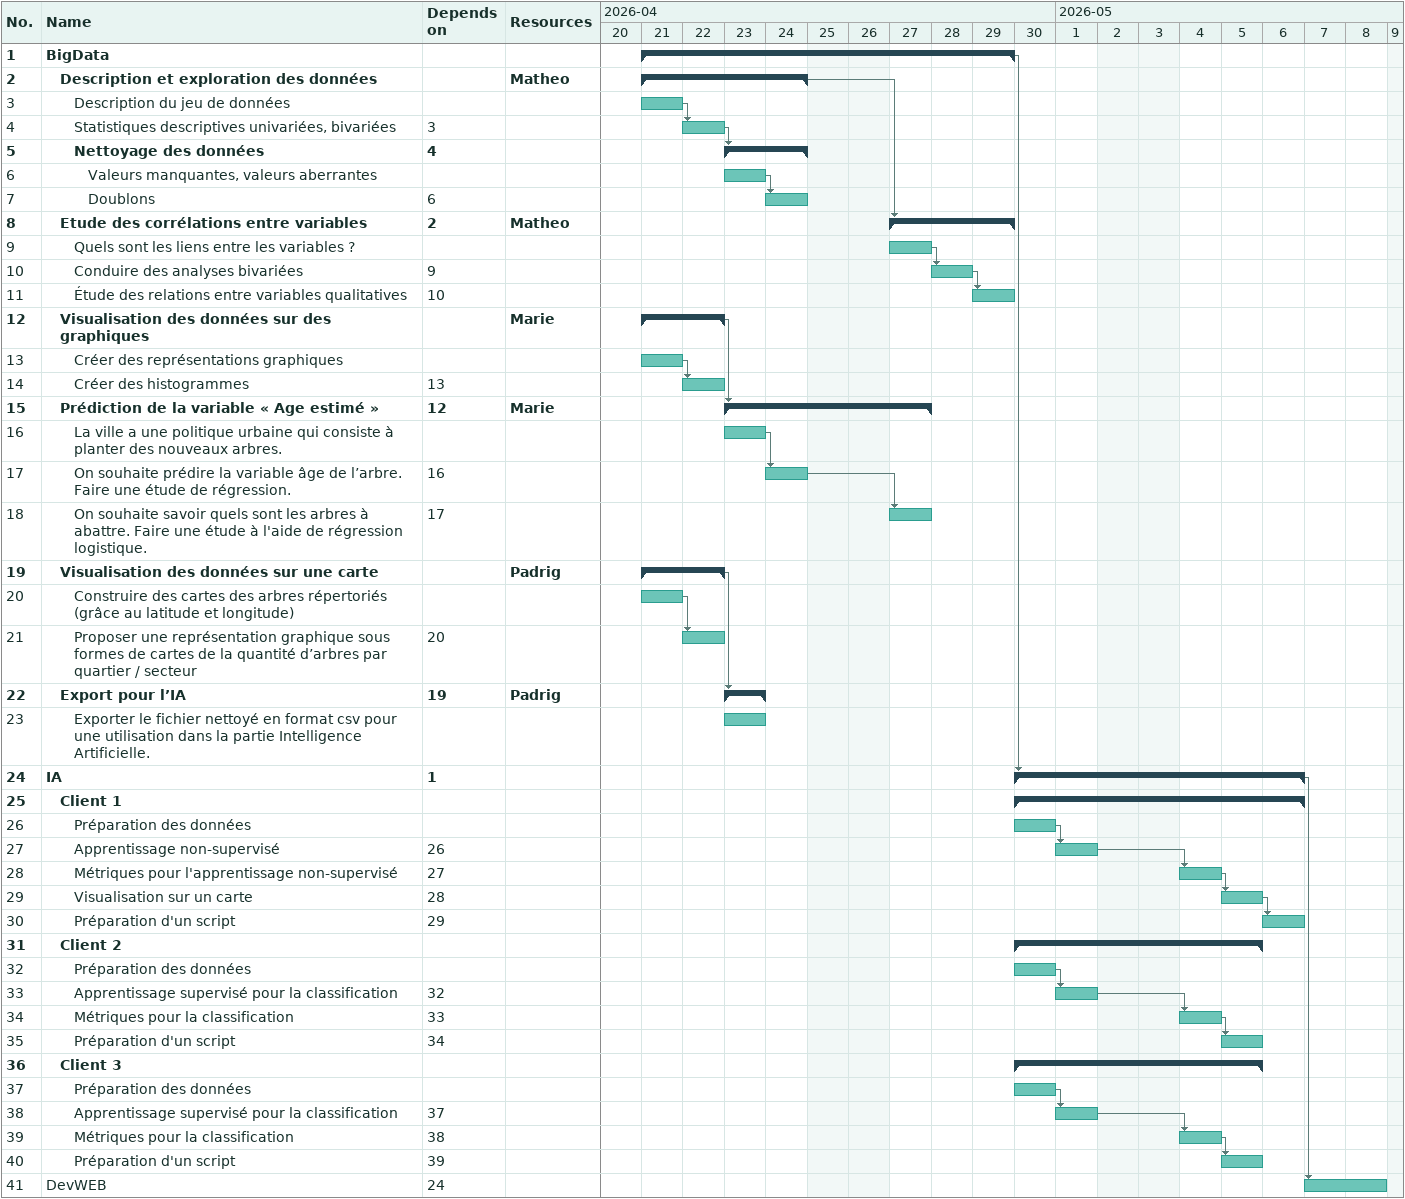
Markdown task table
| ID | Level | Task | Start | Finish | Predecessors | Resources |
|---|---|---|---|---|---|---|
| 1 | 1 | **BigData** | 2026-04-21 | 2026-04-29 |  |  |
| 2 | 2 | **Description et exploration des données** | 2026-04-21 | 2026-04-24 |  | Matheo |
| 3 | 3 | Description du jeu de données | 2026-04-21 | 2026-04-21 |  |  |
| 4 | 3 | Statistiques descriptives univariées, bivariées | 2026-04-22 | 2026-04-22 | 3 |  |
| 5 | 3 | **Nettoyage des données** | 2026-04-23 | 2026-04-24 | 4 |  |
| 6 | 4 | Valeurs manquantes, valeurs aberrantes | 2026-04-23 | 2026-04-23 |  |  |
| 7 | 4 | Doublons | 2026-04-24 | 2026-04-24 | 6 |  |
| 8 | 2 | **Etude des corrélations entre variables** | 2026-04-27 | 2026-04-29 | 2 | Matheo |
| 9 | 3 | Quels sont les liens entre les variables ? | 2026-04-27 | 2026-04-27 |  |  |
| 10 | 3 | Conduire des analyses bivariées | 2026-04-28 | 2026-04-28 | 9 |  |
| 11 | 3 | Étude des relations entre variables qualitatives | 2026-04-29 | 2026-04-29 | 10 |  |
| 12 | 2 | **Visualisation des données sur des graphiques** | 2026-04-21 | 2026-04-22 |  | Marie |
| 13 | 3 | Créer des représentations graphiques | 2026-04-21 | 2026-04-21 |  |  |
| 14 | 3 | Créer des histogrammes | 2026-04-22 | 2026-04-22 | 13 |  |
| 15 | 2 | **Prédiction de la variable « Age estimé »** | 2026-04-23 | 2026-04-27 | 12 | Marie |
| 16 | 3 | La ville a une politique urbaine qui consiste à planter des nouveaux arbres. | 2026-04-23 | 2026-04-23 |  |  |
| 17 | 3 | On souhaite prédire la variable âge de l’arbre. Faire une étude de régression. | 2026-04-24 | 2026-04-24 | 16 |  |
| 18 | 3 | On souhaite savoir quels sont les arbres à abattre. Faire une étude à l'aide de régression logistique. | 2026-04-27 | 2026-04-27 | 17 |  |
| 19 | 2 | **Visualisation des données sur une carte** | 2026-04-21 | 2026-04-22 |  | Padrig |
| 20 | 3 | Construire des cartes des arbres répertoriés (grâce au latitude et longitude) | 2026-04-21 | 2026-04-21 |  |  |
| 21 | 3 | Proposer une représentation graphique sous formes de cartes de la quantité d’arbres par quartier / secteur | 2026-04-22 | 2026-04-22 | 20 |  |
| 22 | 2 | **Export pour l’IA** | 2026-04-23 | 2026-04-23 | 19 | Padrig |
| 23 | 3 | Exporter le fichier nettoyé en format csv pour une utilisation dans la partie Intelligence Artificielle. | 2026-04-23 | 2026-04-23 |  |  |
| 24 | 1 | **IA** | 2026-04-30 | 2026-05-06 | 1 |  |
| 25 | 2 | **Client 1** | 2026-04-30 | 2026-05-06 |  |  |
| 26 | 3 | Préparation des données | 2026-04-30 | 2026-04-30 |  |  |
| 27 | 3 | Apprentissage non-supervisé | 2026-05-01 | 2026-05-01 | 26 |  |
| 28 | 3 | Métriques pour l'apprentissage non-supervisé | 2026-05-04 | 2026-05-04 | 27 |  |
| 29 | 3 | Visualisation sur un carte | 2026-05-05 | 2026-05-05 | 28 |  |
| 30 | 3 | Préparation d'un script | 2026-05-06 | 2026-05-06 | 29 |  |
| 31 | 2 | **Client 2** | 2026-04-30 | 2026-05-05 |  |  |
| 32 | 3 | Préparation des données | 2026-04-30 | 2026-04-30 |  |  |
| 33 | 3 | Apprentissage supervisé pour la classification | 2026-05-01 | 2026-05-01 | 32 |  |
| 34 | 3 | Métriques pour la classification | 2026-05-04 | 2026-05-04 | 33 |  |
| 35 | 3 | Préparation d'un script | 2026-05-05 | 2026-05-05 | 34 |  |
| 36 | 2 | **Client 3** | 2026-04-30 | 2026-05-05 |  |  |
| 37 | 3 | Préparation des données | 2026-04-30 | 2026-04-30 |  |  |
| 38 | 3 | Apprentissage supervisé pour la classification | 2026-05-01 | 2026-05-01 | 37 |  |
| 39 | 3 | Métriques pour la classification | 2026-05-04 | 2026-05-04 | 38 |  |
| 40 | 3 | Préparation d'un script | 2026-05-05 | 2026-05-05 | 39 |  |
| 41 | 1 | DevWEB | 2026-05-07 | 2026-05-08 | 24 |  |
